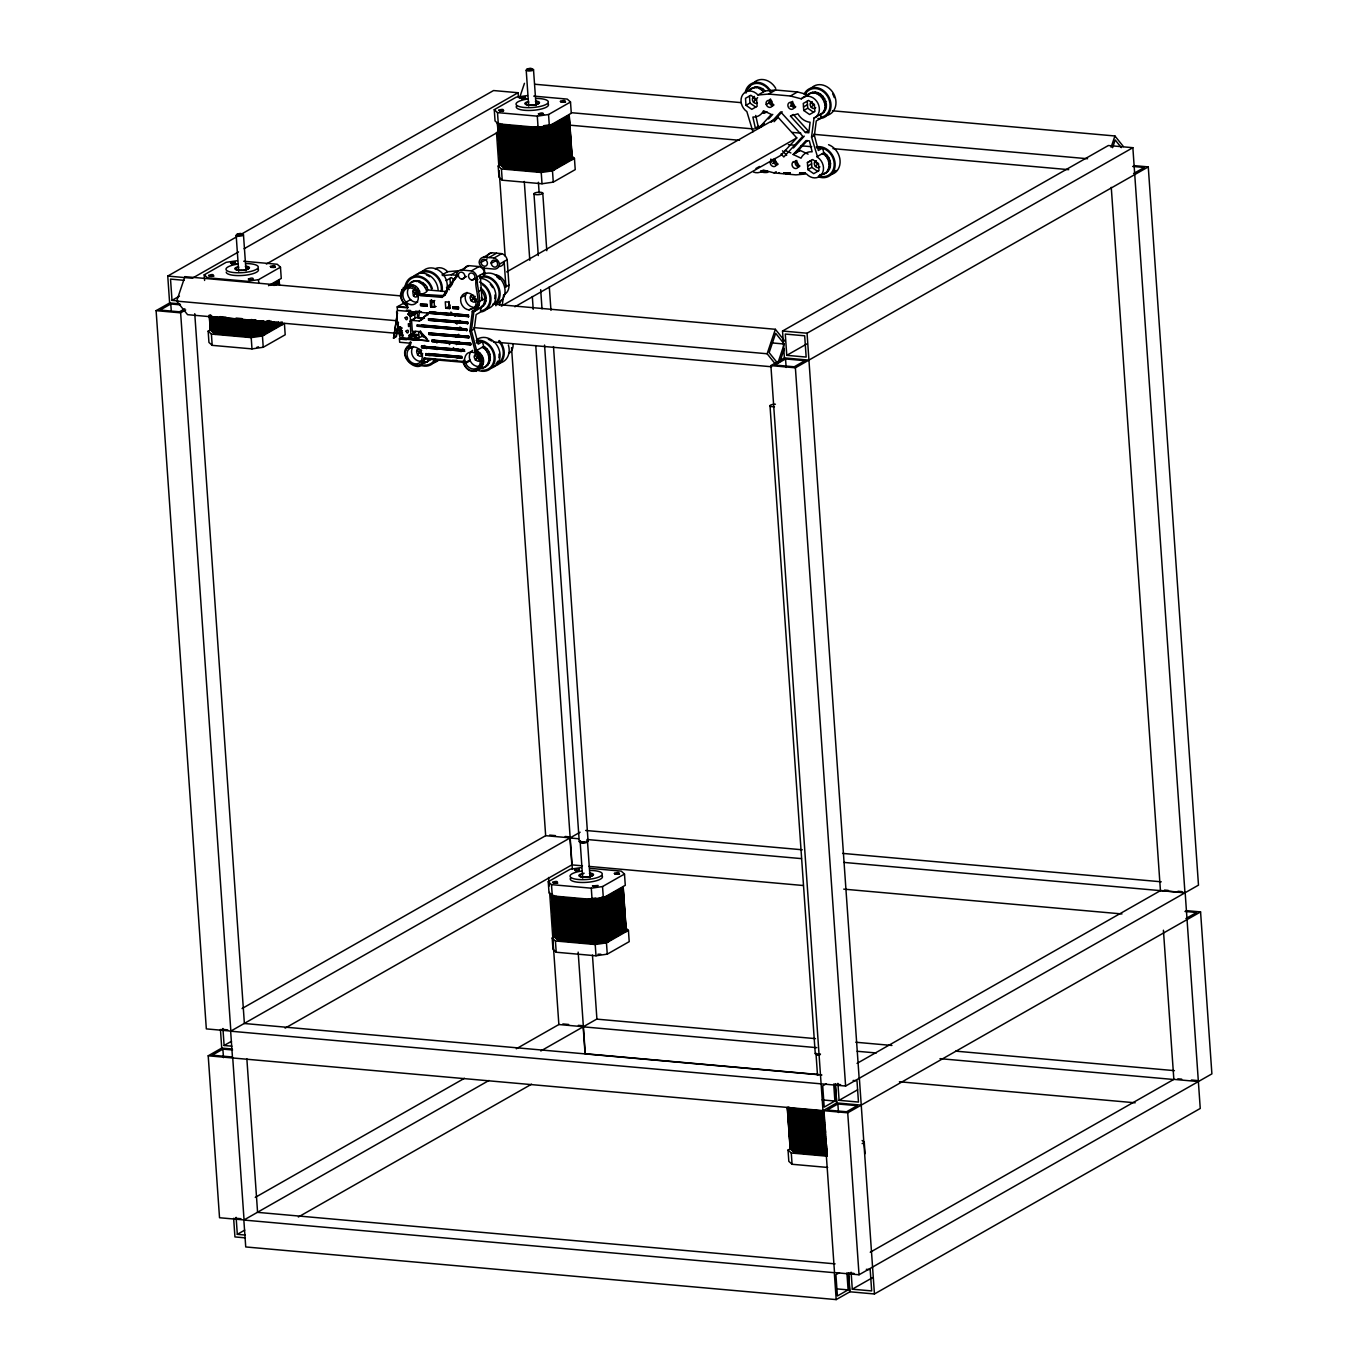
<?xml version="1.0" encoding="UTF-8"?>
<svg xmlns="http://www.w3.org/2000/svg" width="1368" height="1368" viewBox="0 0 1368 1368"><rect width="100%" height="100%" fill="white"/><g stroke="black" fill="none" stroke-linecap="round" stroke-linejoin="round"><path stroke-width="1.5" d="M409.596 324.062L408.348 323.908M408.895 313.46L408.587 314.862L408.604 313.7M409.203 335.741L410.314 335.109L409.186 335.109M408.844 314.281L407.818 313.99M418.403 334.715L415.94 336.408L412.23 335.399L414.453 334.134L418.403 334.715L415.12 336.494M436.084 312.263L429.535 311.955L429.637 313.375L468.848 316.589L397.438 310.416L397.199 306.894L407.544 307.817L407.647 305.731C387.127 293.162 417.035 271.787 420.421 295.454L443.523 295.454M407.065 306.056C391.573 295.437 411.785 273.737 419.531 295.385L442.189 297.403L457.032 274.848M456.536 276.302L456.467 275.173A6.618 5.506 60.3 0 1 461.204 269.992L471.344 270.898A6.618 5.506 60.3 0 1 476.868 276.986L476.047 279.876C474.132 289.093 483.537 305.269 472.405 311.066L469.84 330.953L475.243 351.525C492.873 361.631 470.883 382.099 463.359 362.281L423.858 358.844L424.781 358.04C422.336 379.586 392.377 354.226 410.349 344.565L409.613 346.189C395.113 355.492 420.592 376.508 423.909 357.971L463.598 361.511L464.915 357.732A8.824 7.336 60.3 0 1 475.842 353.594L477.535 355.082A8.824 7.336 60.3 0 1 477.671 367.701A8.824 7.336 60.3 0 1 466.129 364.213L464.812 359.887M422.729 353.662C419.275 362.298 412.024 346.343 420.951 349.781M476.406 298.976C474.952 308.228 464.744 294.479 473.79 295.351M472.302 311.87C486.478 307.475 475.192 286.339 477.432 276.678L476.474 279.004L477.637 279.636L476.047 279.876M479.569 308.416L483.896 304.312L484.87 298.788A11.748 9.781 60.3 0 0 481.314 290.563M480.424 308.091L485.315 303.491L486.29 297.985A11.748 9.781 60.3 0 0 480.476 287.776M462.709 361.426C470.045 383.946 495.797 362.725 476.611 350.464L475.021 350.704M476.286 343.043L479.125 341.436L482.459 341.726L483.691 346.446C492.617 350.755 492.805 366.043 482.169 368.146C491.967 365.649 490.308 351.012 482.288 347.25M770.509 161.048A3.676 3.061 60.3 0 0 770.252 161.869L770.201 162.775A3.676 3.061 60.3 0 0 771.313 165.34L772.031 165.956A3.676 3.061 60.3 0 0 775.229 166.246L775.861 165.75A3.676 3.061 60.3 0 0 776.066 161.544L775.502 160.774A3.676 3.061 60.3 0 0 770.971 160.364M773.621 159.269A3.676 3.061 60.3 0 0 773.365 160.09L773.33 160.996A3.676 3.061 60.3 0 0 774.442 163.561L775.143 164.177A3.676 3.061 60.3 0 0 777.605 164.758M819.688 114.758C833.232 108.329 818.098 85.021 806.915 95.606M820.561 114.45C834.258 108.414 821.091 85.312 808.915 94.016M819.654 174.642C831.47 175.309 831.693 157.577 822.407 153.592M824.682 173.582C833.454 169.854 831.539 156.585 823.827 152.788L822.596 148.086L819.261 147.778M401.098 329.209L399.798 329.688L401.252 329.585M400.841 330.988C397.729 330.988 403.851 335.724 400.773 331.022M495.866 305.765L496.191 302.225M418.728 318.111L419.463 310.485M481.844 307.287L473.892 311.647L471.43 330.714L476.611 350.464L475.243 351.525L475.842 353.594M482.459 341.726L478.219 344.155L474.251 329.107L476.149 314.572L480.39 312.161L480.989 307.612M499.696 304.961L500.226 300.789L503.065 299.182M502.261 305.44L503.646 294.701M753.546 172.094A11.748 9.781 60.3 0 0 763.259 170.06L774.1 172.915L795.919 174.865L806.504 173.924A11.748 9.781 60.3 0 0 821.826 174.181A11.748 9.781 60.3 0 0 817.654 157.303L811.549 137.056L814.028 117.99L821.963 113.63M822.596 148.086L818.338 150.497L814.387 135.449L816.269 120.931L820.526 118.503L821.108 113.954M398.413 322.181L396.429 336.511L393.659 338.084L397.404 312.81M393.659 338.084L397.438 313.221M393.283 337.964L396.053 336.391L397.199 328.2M407.527 286.271L407.767 284.835M410.417 335.707L409.391 335.912M407.801 314.315L408.758 314.007M399.815 329.517L400.294 328.97M401.371 329.756C397.814 328.85 405.424 331.672 399.849 330.594L399.866 329.654M400.226 331.706L401.576 332.356M418.591 294.719C412.691 303.559 409.784 283.911 418.078 292.017M442.189 297.403L457.305 274.694M399.969 333.621L187.57 314.674L176.677 301.114L184.902 276.644L401.559 295.967M409.904 286.134L410.383 284.681M519.378 98.376L524.457 83.311M775.605 364.315L767.14 353.765L775.365 329.295L492.89 304.106M778.409 361.426L784.257 344.018L775.656 333.279L769.141 352.619L777.759 363.358M779.931 361.699L784.36 348.515M1111.107 147.265L1114.92 135.979L832.428 110.774M1112.594 147.693L1115.194 139.963L1121.35 147.624M253.439 279.739L249.113 279.876L252.447 280.166M271.069 267.376L275.19 267.393M557.682 883.061L553.339 883.215L557.46 883.232M575.295 870.715L579.416 870.732M408.827 314.435L408.382 314.657M799.921 173.001L805.256 172.984M442.958 295.779L444.549 295.556L450.123 285.228L457.955 275.498M412.315 286.699L413.068 285.313M411.255 338.956L428.988 341.008M407.732 338.17L416.197 338.922L415.53 340.034L399.422 338.734L399.661 342.257L410.007 343.18L409.613 346.189L409.494 344.89M412.024 339.264L416.248 339.64L416.898 338.529L410.554 337.964M444.549 295.556L446.789 292.205M450.14 287.194L452.363 283.86M408.981 285.502C414.384 271.702 440.65 291.812 419.36 294.445L442.668 295.933M477.911 354.5C468.215 354.107 480.51 367.616 480.407 357.407M754.486 96.41C750.04 97.692 753.409 105.131 757.376 103.079M812.25 101.557C807.325 102.993 812.011 111.235 815.755 107.73M795.902 160.535L795.458 161.219A3.676 3.061 60.3 0 0 796.261 165.511L796.963 166.126A3.676 3.061 60.3 0 0 799.425 166.691M816.388 160.706C811.463 162.142 816.149 170.384 819.894 166.879M414.624 287.913L415.633 286.647M476.509 352.209L477.535 350.96M408.673 324.609L409.648 324.301L408.314 324.233M413.324 295.813L417.531 291.247M417.462 354.962L421.652 350.396M471.088 300.977L475.277 296.394M449.268 344.633L451.97 341.675M456.04 337.246L458.742 334.288M475.226 360.126L479.416 355.543L478.714 354.928M753.46 102.172L757.65 97.59M758.624 128.318L771.364 114.416L763.498 110.74A15.424 12.842 60.3 0 1 755.803 116.896L752.879 117.067L755.341 128.028L758.624 128.318L764.284 123.616M768.542 118.982L772.783 114.348M771.193 122.265L780.683 111.919L802.794 136.287L783.83 156.978L781.077 153.934M774.031 120.658L782.154 111.783M774.117 121.718L778.118 117.34L796.774 137.912L780.769 155.388L514.847 306.791M811.224 107.32L813.327 105.028L810.882 102.344M793.44 147.983L804.281 136.15M815.362 166.468L817.448 164.177L815.02 161.492M397.763 310.433L396.6 311.699L397.37 322.66L399.986 337.93L411.152 338.802L410.058 321.189L414.983 318.128L414.709 314.093L410.263 316.606L410.554 320.659M450.893 350.533L453.646 347.558M456.399 344.582L459.135 341.607M793.166 154.498L805.991 140.596L809.377 140.887L812.164 151.814A15.424 12.842 60.3 0 0 801.015 158.175L793.166 154.498L800.246 150.463L808.095 154.139M796.005 152.891L807.394 140.528M419.531 295.385L420.899 293.983M427.568 339.435L420.438 331.586L412.315 331.244L411.563 320.334L419.326 321.018L428.56 312.827L427.226 313.067M416.642 289.691L417.89 288.631M478.544 353.987L479.775 352.927M412.452 281.705L409.032 284.117L410.434 283.313M810.335 93.212L808.334 94.802L797.493 91.964L775.673 90.014L765.088 90.955C761.087 86.099 753.443 85.757 749.151 90.459L750.57 89.655M426.799 362.092L430.219 359.681L424.405 362.999L428.218 361.289M770.372 99.112L769.945 99.436A3.676 3.061 60.3 0 0 769.192 101.848L769.363 102.771A3.676 3.061 60.3 0 0 773.467 105.61M409.066 324.849L408.724 324.814M400.362 331.449L401.303 332.339M400.807 327.824L399.73 328.85L402.192 328.115L399.576 326.678L401.081 327.67M185.689 309.955L180.627 312.844L230.85 1031.079L206.329 1028.89L156.106 310.656L169.632 302.961L167.751 276.062L493.557 90.544L518.079 92.733L518.369 96.871M238.545 251.9L192.272 278.251L167.751 276.062M244.102 248.737L518.079 92.733M204.602 280.457L204.208 274.831L226.165 262.314L237.416 260.689M533.742 96.119L567.258 99.094L570.507 102.019L571.294 113.287L549.337 125.788L538.086 127.429L498.294 123.872L495.045 120.948L494.258 109.679L516.215 97.179L527.467 95.555M184.082 280.32L170.521 279.106L172.009 300.361L179.413 296.155M180.473 304.859L170.778 303.987L160.09 310.074L179.465 311.801L184.817 308.758M266.35 264.041L497.747 132.286M204.208 274.831L207.457 277.755L247.249 281.295L258.518 279.671L280.474 267.17L277.208 264.246L243.709 261.254M494.258 109.679L497.507 112.603L537.299 116.16L548.551 114.519L570.507 102.019M268.504 285.69L281.261 278.439L280.474 267.17M270.334 285.382L279.175 280.337M569.225 115.203L551.509 125.292L534.289 127.788L502.193 124.915M272.147 285.074L279.226 281.056M569.259 115.904L551.561 125.993L534.324 128.489L502.244 125.634L499.748 123.394M273.959 284.783L279.277 281.757M569.31 116.605L551.612 126.694L534.375 129.19L502.295 126.335L499.799 124.095M274.01 285.484L279.328 282.458M569.362 117.323L551.663 127.395L534.426 129.892L502.347 127.036L497.354 122.556L500.312 164.81L505.288 169.29L502.141 124.214M275.84 285.177L279.38 283.159M569.413 118.024L551.714 128.096L534.478 130.593L502.381 127.737L497.405 123.257M569.464 118.725L551.749 128.814L534.529 131.311L502.432 128.438L497.456 123.958M569.515 119.426L551.8 129.515L534.58 132.012L502.484 129.139L497.507 124.676M569.567 120.127L551.851 130.216L534.631 132.713L502.535 129.857L497.559 125.377M569.618 120.846L551.903 130.918L534.683 133.414L502.586 130.558L497.61 126.078M569.669 121.547L551.954 131.619L534.717 134.115L502.637 131.26L497.661 126.779M569.704 122.248L552.005 132.32L534.768 134.833L502.689 131.961L497.713 127.48M569.755 122.949L552.056 133.038L534.82 135.535L502.74 132.662L497.764 128.182M569.806 123.65L552.108 133.739L534.871 136.236L502.774 133.38L497.798 128.9M569.857 124.351L552.159 134.44L534.922 136.937L502.826 134.081L497.849 129.601M208.158 331.159L211.407 334.083L251.199 337.622L262.451 335.998L284.407 323.498L285.194 334.767L263.237 347.267L251.986 348.891L212.194 345.352L208.945 342.428L208.158 331.159L210.279 329.944L209.236 315.153L214.212 319.633L246.308 322.506L257.8 320.83M571.191 155.439L574.44 158.363L575.227 169.615L553.27 182.132L542.019 183.757L502.227 180.2L498.978 177.276L498.191 166.007L500.312 164.81M569.909 125.069L552.193 135.141L534.974 137.638L502.877 134.782L497.901 130.302M569.96 125.77L552.245 135.842L535.025 138.339L502.928 135.483L497.952 131.003M570.011 126.472L552.296 136.561L535.076 139.057L502.979 136.184L498.003 131.704M570.063 127.173L552.347 137.262L535.11 139.758L503.031 136.885L498.055 132.422M570.097 127.874L552.398 137.963L535.162 140.459L503.082 137.604L498.106 133.123M570.148 128.575L552.45 138.664L535.213 141.16L503.133 138.305L498.157 133.825M570.199 129.293L552.501 139.365L535.264 141.862L503.167 139.006L498.191 134.526M570.251 129.994L552.552 140.066L535.316 142.58L503.219 139.707L498.243 135.227M570.302 130.695L552.587 140.784L535.367 143.281L503.27 140.408L498.294 135.928M570.353 131.396L552.638 141.485L535.418 143.982L503.321 141.126L498.345 136.646M570.405 132.097L552.689 142.186L535.469 144.683L503.373 141.827L498.397 137.347M570.456 132.816L552.74 142.888L535.504 145.384L503.424 142.528L498.448 138.048M570.49 133.517L552.792 143.589L535.555 146.085L503.475 143.23L498.499 138.749M570.541 134.218L552.843 144.307L535.606 146.803L503.527 143.931L498.55 139.451M570.593 134.919L552.894 145.008L535.658 147.505L503.561 144.632L498.585 140.169M570.644 135.62L552.946 145.709L535.709 148.206L503.612 145.35L498.636 140.87M570.695 136.321L552.98 146.41L535.76 148.907L503.663 146.051L498.687 141.571M570.747 137.039L553.031 147.111L535.811 149.608L503.715 146.752L498.739 142.272M570.798 137.74L553.082 147.812L535.863 150.309L503.766 147.453L498.79 142.973M570.849 138.442L553.134 148.531L535.914 151.027L503.817 148.154L498.841 143.674M570.884 139.143L553.185 149.232L535.948 151.728L503.869 148.855L498.892 144.392M570.935 139.844L553.236 149.933L536 152.429L503.92 149.574L498.944 145.093M570.986 140.562L553.288 150.634L536.051 153.13L503.971 150.275L498.978 145.795M571.037 141.263L553.339 151.335L536.102 153.832L504.005 150.976L499.029 146.496M571.089 141.964L553.39 152.036L536.153 154.55L504.057 151.677L499.081 147.197M571.14 142.665L553.424 152.754L536.205 155.251L504.108 152.378L499.132 147.898M571.191 143.366L553.476 153.455L536.256 155.952L504.159 153.096L499.183 148.616M571.243 144.067L553.527 154.156L536.307 156.653L504.211 153.797L499.234 149.317M571.294 144.786L553.578 154.858L536.341 157.354L504.262 154.498L499.286 150.018M571.328 145.487L553.63 155.559L536.393 158.055L504.313 155.2L499.337 150.719M571.379 146.188L553.681 156.277L536.444 158.773L504.364 155.901L499.388 151.421M571.431 146.889L553.732 156.978L536.495 159.475L504.399 156.602L499.423 152.139M267.273 320.796L263.733 322.814L246.514 325.31L214.417 322.455L209.441 317.974M571.482 147.59L553.784 157.679L536.547 160.176L504.45 157.32L499.474 152.84M269.103 320.505L263.785 323.515L246.565 326.012L214.468 323.156L209.492 318.676M571.533 148.291L553.818 158.38L536.598 160.877L504.501 158.021L499.525 153.541M269.154 321.206L263.836 324.233L246.599 326.73L214.519 323.857L209.543 319.377M571.585 149.009L553.869 159.081L536.649 161.578L504.553 158.722L499.576 154.242M270.967 320.899L263.887 324.934L246.65 327.431L214.571 324.558L209.595 320.095M571.636 149.71L553.92 159.782L536.701 162.296L504.604 159.423L499.628 154.943M271.018 321.6L263.938 325.635L246.702 328.132L214.622 325.276L209.629 320.796M571.687 150.412L553.972 160.501L536.735 162.997L504.655 160.124L499.679 155.644M271.069 322.301L263.99 326.336L246.753 328.833L214.656 325.977L209.68 321.497M571.721 151.113L554.023 161.202L536.786 163.698L504.706 160.843L499.73 156.362M272.882 321.993L264.041 327.037L246.804 329.534L214.708 326.678L209.732 322.198M571.773 151.814L554.074 161.903L536.837 164.399L504.758 161.544L499.782 157.063M274.712 321.702L264.075 327.739L246.856 330.252L214.759 327.379L209.783 322.899M571.824 152.532L554.125 162.604L536.889 165.1L504.792 162.245L499.816 157.765M274.763 322.403L264.127 328.457L246.907 330.953L214.81 328.081L209.834 323.6M571.875 153.233L554.177 163.305L536.94 165.802L504.843 162.946L499.867 158.466M276.575 322.096L264.178 329.158L246.958 331.654L214.862 328.799L209.885 324.319M571.927 153.934L554.211 164.006L536.991 166.52L504.895 163.647L499.919 159.167M278.388 321.788L264.229 329.859L246.992 332.356L214.913 329.5L209.937 325.02M571.978 154.635L554.262 164.724L537.043 167.221L504.946 164.348L499.97 159.868M278.439 322.506L264.281 330.56L247.044 333.057L214.964 330.201L209.988 325.721M572.029 155.336L554.314 165.425L537.094 167.922L504.997 165.066L500.021 160.586M280.269 322.198L264.332 331.261L247.095 333.758L215.015 330.902L210.039 326.422M572.081 156.037L554.365 166.126L537.145 168.623L505.049 165.767L500.072 161.287M572.115 156.756L554.416 166.828L537.179 169.324L505.1 166.468L500.124 161.988M282.133 322.591L264.434 332.68L247.198 335.177L215.101 332.304L210.125 327.841M572.166 157.457L554.467 167.529L537.231 170.025L505.151 167.17L500.175 162.689M282.184 323.293L264.469 333.382L247.249 335.878L215.152 333.022L210.176 328.542M572.217 158.158L554.519 168.247L537.282 170.743L505.202 167.871L500.209 163.391M282.236 323.994L264.52 334.083L247.3 336.579L215.203 333.724L210.227 329.243M572.269 158.859L554.57 168.948L537.333 171.445L505.237 168.572L500.261 164.109M498.191 166.007L501.44 168.948L541.232 172.488L552.484 170.863L574.44 158.363M752.571 88.048L751.152 88.869L754.965 87.142M411.033 282.509L414.846 280.799M413.427 281.603L417.479 280.645M753.563 87.962L757.598 87.005M416.06 281.466L420.164 281.278M756.179 87.808L760.283 87.62M418.745 282.082L421.293 283.433L422.712 282.629M758.864 88.424L761.429 89.775L762.848 88.971M421.293 283.433L423.55 285.399L424.969 284.595M441.967 274.917L447.627 271.702L458.212 270.761L451.115 274.797L442.668 275.549M752.964 131.841L746.86 111.595A11.748 9.781 60.3 0 1 742.687 94.717A11.748 9.781 60.3 0 1 758.009 94.99L765.088 90.955M418.266 291.914L419.668 291.11M423.55 285.399L425.345 287.878L426.765 287.075M745.987 105.319L751.801 109.337L757.12 106.311L756.624 99.283L750.81 95.264L745.509 98.291L745.987 105.319L749.955 103.062L755.769 107.08M758.009 94.99L768.594 94.05L775.673 90.014M461.204 269.992L468.848 265.649L478.988 266.555A6.618 5.506 60.3 0 1 484.511 272.642A6.618 5.506 60.3 0 1 479.775 277.807M507.186 259.732L499.542 264.092A6.806 5.66 60.3 0 1 494.053 269.068L484.614 268.231A5.848 4.856 60.3 0 1 479.125 262.263A7.285 6.053 60.3 0 1 483.827 257.099L491.488 252.738L501.68 253.644A7.285 6.053 60.3 0 1 507.186 259.732L508.964 285.074A11.748 9.781 60.3 0 1 504.501 294.377M397.199 306.894L402.722 303.747L406.86 304.123M406.057 302.174L410.588 299.592M446.002 280.628L451.32 277.601L454.227 279.619M456.467 275.173L457.87 274.369M488.94 257.543L496.584 253.183M481.023 262.417A3.676 3.061 60.3 0 1 485.64 259.834A3.676 3.061 60.3 0 1 486.033 265.922A3.676 3.061 60.3 0 1 481.023 262.417L487.145 258.928M471.344 270.898L478.988 266.555M483.827 257.099L494.036 258.005L501.68 253.644M452.74 282.988L448.772 285.245M766.251 104.532A3.676 3.061 60.3 0 0 771.723 106.601L772.185 105.917A3.676 3.061 60.3 0 0 771.381 101.625L770.663 100.993A3.676 3.061 60.3 0 0 767.465 100.719L766.832 101.215A3.676 3.061 60.3 0 0 766.063 103.626L766.251 104.532L771.997 101.215M461.837 279.157L466.437 276.541M491.232 263.34L495.814 260.741M420.472 304.158L427.243 304.483L426.919 306.124L420.574 305.56L420.472 304.158L427.243 304.483M420.574 305.56L427.346 305.885M768.594 94.05L790.413 95.999L797.493 91.964M416.881 313.118L416.556 312.178L415.359 313.99L410.725 313.802L412.879 311.853M410.725 313.802L412.931 312.537M471.977 280.064L475.038 278.32M476.868 276.986L484.511 272.642M410.263 316.606L416.847 312.434M430.646 306.894L435.776 306.517L430.646 306.894L430.202 300.464L434.049 300.806L434.494 307.236M410.058 321.189L416.368 317.581L424.507 318.077L417.65 317.701L417.257 312.058M790.413 95.999L801.255 98.838L808.334 94.802M811.327 93.109L812.729 92.306M790.225 106.345L792.876 104.84L795.766 106.858M813.943 92.956L815.362 92.152M399.849 330.594L402.363 330.765M408.433 325.755L409.733 325.858L408.502 325.55M755.341 128.028L758.163 126.42L761.463 126.711M423.533 317.188L428.218 314.537M816.628 93.588L818.047 92.767M409.408 325.841L408.656 326.388M420.728 319.753L424.063 317.838M419.326 321.018L422.78 319.052M461.119 297.506L465.65 294.924M400.003 332.612L402.483 332.441M506.656 271.907L778.118 117.34M819.193 94.922L820.612 94.118M400.106 334.1L402.346 333.912L402.448 335.981L400.431 334.083M400.397 333.741L402.346 333.912M402.226 333.245C402.962 340.016 403.543 331.877 400.345 333.04C400.106 337.845 399.712 333.518 402.756 336.391M445.729 308.245L449.576 308.587L449.131 302.157L445.284 301.815L445.729 308.245L449.131 306.295L448.789 301.473M417.308 324.866L417.394 326.268L417.308 324.866L466.95 329.004L467.052 330.423L417.394 326.268M428.492 318.864L467.873 322.096L467.976 323.498L428.594 320.266L428.492 318.864L465.821 321.907M478.475 291.469L481.297 289.862M428.594 320.266L467.976 323.498M449.576 308.587L450.072 304.961M803.512 106.96L807.479 104.703M452.757 307.031L458.554 307.27L458.229 308.911L452.859 308.433L452.757 307.031L458.554 307.27M821.433 96.906L822.852 96.102M399.422 338.734L406.33 338.99M790.482 116.109L793.32 114.502L808.249 130.883L805.427 132.491L790.482 116.109L797.92 113.8A15.424 12.842 60.3 0 0 810.095 122.248L808.813 132.799L805.427 132.491M452.859 308.433L458.656 308.672M411.477 333.895L415.906 331.381L410.981 334.425M803.751 110.483L809.565 114.502L814.883 111.475L814.387 104.43L808.573 100.411L803.273 103.438L803.751 110.483L807.719 108.226L813.533 112.244M823.228 99.385L824.648 98.581M409.391 335.605L410.332 334.425L409.186 335.468M410.571 337.759L409.288 336.853M412.281 336.083L414.453 334.134M824.459 102.19L825.862 101.386M486.29 297.985L477.62 302.243M494.857 274.626A11.748 9.781 60.3 0 1 505.904 286.818L508.964 285.074M825.007 105.148L826.426 104.344M424.884 337.092L421.908 336.408L415.479 339.332M468.967 309.869L474.234 307.886A8.824 7.336 60.3 0 0 472.593 295.146A8.824 7.336 60.3 0 0 461.409 296.599L460.777 298.583A8.824 7.336 60.3 0 0 468.967 309.869L477.261 306.5M428.714 333.022L468.865 336.323L428.714 333.022L428.817 334.425L468.967 337.725L428.817 334.425M484.734 301.678L486.153 300.874M824.853 108.021L826.272 107.217M473.824 308.228L476.834 306.5M483.896 304.312L485.315 303.491M824.032 110.654L825.434 109.85M482.425 306.483L483.844 305.68M822.561 112.843L823.964 112.039M409.306 348.635L412.332 346.908M429.535 311.955L468.745 315.17L440.171 312.622M421.601 347.643L464.641 351.2L421.601 347.643L421.498 346.224L458.451 349.25M464.333 342.769L470.712 343.334L470.814 344.753L432.117 341.572L432.014 340.17L460.076 342.393M432.117 341.572L470.814 344.753M501.321 306.141L796.774 137.912M425.807 353.611L425.91 355.013L425.807 353.611L461.991 356.552L428.338 353.56M755.94 168.486L759.479 166.468M474.251 329.107L469.84 330.953M811.549 137.056L814.387 135.449M770.252 161.903L773.365 160.09M772.544 163.544L775.177 162.04L778.084 164.057M432.014 340.17L470.712 343.334M774.1 172.915L776.203 171.718M421.498 346.224L464.539 349.781M452.449 360.468L456.878 360.348M783.693 172.778L784.856 172.847M785.471 172.932L789.336 173.223L787.01 173.018M425.91 355.013L462.093 357.971L426.32 354.774M476.611 350.464L483.691 346.446M816.747 156.824L823.827 152.788M807.411 162.587L812.712 159.56L818.526 163.579L819.005 170.624L813.704 173.65L807.889 169.632L807.411 162.587L811.361 160.33L811.857 167.375L817.671 171.376M483.195 347.728L484.614 346.925M823.331 154.071L824.75 153.267M485.452 349.712L486.871 348.908M807.65 166.109L811.617 163.852M825.571 156.055L826.99 155.251M465.411 362.554L469.942 359.972M465.719 363.255L470.25 360.673M480.151 356.227L481.57 355.406M487.247 352.192L488.667 351.388M807.889 169.632L811.857 167.375M827.366 158.534L828.786 157.73M801.836 173.599L802.896 172.984M488.461 354.996L489.881 354.192M828.581 161.338L830 160.535M489.009 357.937L490.428 357.133M829.145 164.297L830.564 163.493M488.872 360.827L490.274 360.023M828.991 167.17L830.41 166.366M488.034 363.461L489.453 362.64M828.153 169.803L829.572 168.999M486.563 365.632L487.983 364.828M822.288 174.488L826.101 172.778M826.699 171.992L828.102 171.188M484.563 367.24L485.982 366.436M861.241 1105.122L836.72 1102.933L822.989 1110.748L770.885 365.615L784.411 357.92L782.53 331.022L1108.336 145.521L1132.858 147.693L1184.962 892.825L843.971 862.421M782.53 331.022L807.052 333.211L1132.858 147.693M786.771 355.338L806.162 357.065L804.675 335.793L785.283 334.066L786.771 355.338L807.137 343.744M785.557 358.946L774.869 365.051L794.244 366.778L804.948 360.69L785.557 358.946L786.155 367.479M1133.576 173.565L1144.281 167.477L1132.653 166.434M770.885 365.615L795.389 367.804L1148.265 166.896L1198.488 885.13L845.612 1086.038L230.645 1031.198L232.526 1058.097M242.068 1008.541L545.661 835.677L570.182 837.866M230.645 1031.198L580.117 832.206M222.916 1028.48L224.113 1045.494L231.517 1041.27M232.731 1057.977L244.051 1219.931L219.53 1217.742L208.21 1055.788L221.736 1048.076L231.962 1049M232.577 1049.974L222.881 1049.119L212.194 1055.207L231.568 1056.934M285.125 1028.138L572.063 864.764M623.398 890.055L605.699 900.127L588.462 902.624L556.366 899.768L549.03 892.979L548.243 881.71L570.199 869.21L581.451 867.568M548.243 881.71L551.492 884.634L591.284 888.191L602.536 886.55L624.492 874.049L621.243 871.125L589.83 868.321M551.492 884.634L552.279 895.903L592.07 899.443L603.322 897.818L625.279 885.318L624.492 874.049M623.209 887.234L605.494 897.305L588.274 899.802L556.178 896.946M623.261 887.935L605.545 898.024L588.308 900.52L556.229 897.647L553.732 895.407M623.295 888.636L605.596 898.725L588.36 901.221L556.28 898.349L551.304 893.885L554.296 936.823L559.273 941.304L556.126 896.245M623.346 889.337L605.648 899.426L588.411 901.922L556.331 899.067L551.355 894.586M623.449 890.756L605.75 900.828L588.514 903.325L556.417 900.469L551.441 895.989M623.5 891.457L605.785 901.529L588.565 904.043L556.468 901.17L551.492 896.69M623.551 892.158L605.836 902.247L588.616 904.744L556.519 901.871L551.543 897.391M623.603 892.859L605.887 902.948L588.668 905.445L556.571 902.589L551.595 898.109M623.654 893.56L605.938 903.65L588.702 906.146L556.622 903.29L551.646 898.81M623.688 894.279L605.99 904.351L588.753 906.847L556.673 903.991L551.697 899.511M623.74 894.98L606.041 905.052L588.804 907.548L556.725 904.693L551.749 900.212M623.791 895.681L606.092 905.77L588.856 908.266L556.759 905.394L551.783 900.913M623.842 896.382L606.144 906.471L588.907 908.968L556.81 906.095L551.834 901.632M626.27 928.427L628.425 930.377L629.212 941.646L607.255 954.146L596.003 955.787L556.212 952.231L552.963 949.306L552.176 938.038L554.296 936.823M623.894 897.083L606.178 907.172L588.958 909.669L556.861 906.813L551.885 902.333M623.945 897.801L606.229 907.873L589.01 910.37L556.913 907.514L551.937 903.034M623.996 898.502L606.28 908.574L589.061 911.071L556.964 908.215L551.988 903.735M624.047 899.204L606.332 909.275L589.095 911.789L557.015 908.916L552.039 904.436M624.082 899.905L606.383 909.994L589.146 912.49L557.067 909.617L552.091 905.137M624.133 900.606L606.434 910.695L589.198 913.191L557.118 910.336L552.142 905.855M624.184 901.307L606.486 911.396L589.249 913.892L557.152 911.037L552.176 906.556M624.236 902.025L606.537 912.097L589.3 914.594L557.204 911.738L552.227 907.258M624.287 902.726L606.571 912.798L589.351 915.295L557.255 912.439L552.279 907.959M624.338 903.427L606.622 913.516L589.403 916.013L557.306 913.14L552.33 908.66M624.389 904.128L606.674 914.217L589.454 916.714L557.357 913.841L552.381 909.378M624.441 904.829L606.725 914.918L589.505 917.415L557.409 914.559L552.433 910.079M624.475 905.53L606.776 915.62L589.54 918.116L557.46 915.26L552.484 910.78M624.526 906.249L606.828 916.321L589.591 918.817L557.511 915.961L552.535 911.481M624.577 906.95L606.879 917.022L589.642 919.518L557.563 916.663L552.569 912.182M624.629 907.651L606.93 917.74L589.693 920.236L557.597 917.364L552.621 912.884M624.68 908.352L606.982 918.441L589.745 920.938L557.648 918.065L552.672 913.602M624.731 909.053L607.016 919.142L589.796 921.639L557.699 918.783L552.723 914.303M624.783 909.771L607.067 919.843L589.847 922.34L557.751 919.484L552.775 915.004M624.834 910.472L607.118 920.544L589.899 923.041L557.802 920.185L552.826 915.705M624.885 911.173L607.17 921.245L589.933 923.759L557.853 920.886L552.877 916.406M624.919 911.875L607.221 921.964L589.984 924.46L557.905 921.587L552.928 917.107M624.971 912.576L607.272 922.665L590.035 925.161L557.956 922.306L552.98 917.825M625.022 913.277L607.324 923.366L590.087 925.862L557.99 923.007L553.014 918.526M625.073 913.995L607.375 924.067L590.138 926.563L558.041 923.708L553.065 919.228M625.125 914.696L607.409 924.768L590.189 927.265L558.093 924.409L553.117 919.929M625.176 915.397L607.46 925.486L590.241 927.983L558.144 925.11L553.168 920.63M625.227 916.098L607.512 926.187L590.292 928.684L558.195 925.811L553.219 921.348M625.279 916.799L607.563 926.888L590.326 929.385L558.247 926.529L553.27 922.049M625.313 917.5L607.614 927.59L590.377 930.086L558.298 927.23L553.322 922.75M625.364 918.219L607.666 928.291L590.429 930.787L558.349 927.931L553.373 923.451M625.415 918.92L607.717 928.992L590.48 931.505L558.383 928.633L553.407 924.152M625.467 919.621L607.768 929.71L590.531 932.206L558.435 929.334L553.459 924.854M625.518 920.322L607.802 930.411L590.583 932.908L558.486 930.052L553.51 925.572M625.569 921.023L607.854 931.112L590.634 933.609L558.537 930.753L553.561 926.273M625.621 921.741L607.905 931.813L590.685 934.31L558.589 931.454L553.612 926.974M625.672 922.442L607.956 932.514L590.737 935.011L558.64 932.155L553.664 927.675M625.706 923.144L608.008 933.215L590.771 935.729L558.691 932.856L553.715 928.376M625.757 923.845L608.059 933.934L590.822 936.43L558.742 933.557L553.766 929.077M625.809 924.546L608.11 934.635L590.873 937.131L558.794 934.276L553.801 929.795M625.86 925.247L608.161 935.336L590.925 937.832L558.828 934.977L553.852 930.496M625.911 925.965L608.213 936.037L590.976 938.534L558.879 935.678L553.903 931.198M625.963 926.666L608.247 936.738L591.027 939.235L558.931 936.379L553.954 931.899M626.014 927.367L608.298 937.456L591.079 939.953L558.982 937.08L554.006 932.6M626.065 928.068L608.35 938.157L591.13 940.654L559.033 937.781L554.057 933.318M626.116 928.769L608.401 938.858L591.164 941.355L559.084 938.499L554.108 934.019M626.151 929.488L608.452 939.56L591.215 942.056L559.136 939.2L554.16 934.72M626.202 930.189L608.504 940.261L591.267 942.757L559.187 939.901L554.211 935.421M626.253 930.89L608.555 940.962L591.318 943.475L559.221 940.603L554.245 936.122M552.176 938.038L555.425 940.962L595.217 944.519L606.469 942.877L628.425 930.377M255.269 1197.393L464.453 1078.292M516.3 1048.777L558.862 1024.529L583.384 1026.718M848.416 1273.283L849.716 1291.905L836.19 1299.6L245.727 1246.949L243.846 1220.051L488.974 1080.464M540.805 1050.966L596.91 1019.006L592.447 955.086M236.117 1217.332L237.314 1234.346L244.718 1230.123M298.344 1216.99L531.588 1084.174M857.052 1063.381L1160.645 890.517L1185.167 892.705L1200.249 1108.456L874.443 1293.974L849.921 1291.785L848.622 1273.163M826.289 1083.832L822.715 1085.867L824.203 1107.122L834.89 1101.035L833.711 1084.02M837.9 1083.336L839.097 1100.334L857.599 1089.8M837.866 1103.959L827.178 1110.046L846.553 1111.774L857.257 1105.686L837.866 1103.959L838.464 1112.492M1185.885 918.578L1196.59 912.49L1184.962 911.447M208.21 1055.788L847.715 1112.817L1200.574 911.909L1211.894 1073.863L859.036 1274.771L834.514 1272.582L823.194 1110.628M827.674 1167.451L792.072 1164.271L788.823 1161.346L788.036 1150.078L790.157 1148.881L787.25 1107.328L792.226 1111.808L824.323 1114.664M862.165 1143.631L864.285 1142.417L862.114 1140.467M870.253 1252.233L1173.847 1079.369L1198.368 1081.558M839.49 1272.685L835.916 1274.72L837.404 1295.975L848.109 1289.887L846.912 1272.873M851.101 1272.172L852.298 1289.186L872.664 1277.592M409.477 325.789L408.502 326.542M409.254 337.434L410.263 336.938L409.22 336.904M258.552 346.839L256.791 347.352M814.028 117.99L814.883 117.665A11.748 9.781 60.3 0 0 816.73 101.317A11.748 9.781 60.3 0 0 801.255 98.838M481.245 358.741L482.784 358.228M502.689 111.492L503.663 110.722L499.679 111.475M796.518 151.455L800.246 150.463M476.68 278.371L477.535 278.149M799.63 173.822L805.478 173.12M414.521 313.58L413.957 313.631M595.935 887.165L598.107 885.489L592.429 885.9L597.44 886.31L594.191 886.156L593.815 887.148M538.069 126.523L534.238 127.087L537.385 172.146L554.621 169.649L551.458 124.591L543.797 125.685M251.9 319.548L246.154 320.386L214.075 317.53M255.782 319.702L246.206 321.087L214.126 318.231L210.381 314.862M255.833 320.403L246.257 321.788L214.178 318.932L210.433 315.581M263.631 321.412L246.411 323.908L214.314 321.053L209.338 316.572M263.682 322.113L246.462 324.609L214.366 321.754L209.389 317.273M481.758 361.391L483.349 361.169M595.867 897.989L588.223 899.101L591.369 944.176L608.606 941.68L605.443 896.604L601.612 897.169M584.615 842.004L581.776 841.987M600.826 954.231L597.97 954.231M820.475 1054.044L817.636 1054.027M428.817 355.629L438.547 354.637M423.823 362.298L425.807 362.195M480.955 367.479L483.571 367.342M397.336 317.906L396.737 319.496M423.858 358.844L425.431 358.844M476.218 279.602L477.637 279.636M477.483 304.842L479.056 304.91M481.621 363.991L483.195 364.059M799.476 173.12L801.545 173.822M435.178 341.949L441.625 342.428M535.076 84.269L741.097 102.634M571.431 112.706L754.093 129.002M792.329 132.405L800.827 133.158M813.567 134.303L1087.56 158.739M1133.952 165.613L1148.265 166.896M569.584 125.138L739.507 140.305M788.361 144.649L794.722 145.23M801.101 145.795L811.72 146.735M832.958 148.633L1068.716 169.666M778.614 173.018L779.623 173.12M783.744 173.48L784.685 172.864M785.523 173.633L789.114 173.257M451.115 274.797L457.083 275.327M427.979 289.948L445.797 291.555M446.43 307.834L450.294 308.176M397.763 306.569L408.109 307.492M406.416 310.143L410.639 310.519M415.479 311.186L421.395 311.716M771.518 342.872L784.257 344.018M410.674 313.118L414.384 314.127M172.009 300.361L177.823 300.892M176.677 301.114L395.438 320.625M474.029 327.619L767.14 353.765M421.823 324.986L464.898 328.833M169.632 302.961L179.841 303.867M784.411 357.92L808.933 360.109M417.821 326.029L467.052 330.423M156.106 310.656L180.627 312.844M219.992 316.658L226.011 317.188M236.031 318.077L242.051 318.624M493.421 341.966L771.655 366.778M412.23 335.399L415.94 336.408M414.846 337.639L419.07 338.016L418.676 332.373M400.687 338.016L407.031 338.58M410.554 339.367L427.09 340.735M402.141 339.315L406.382 339.692M585.624 830.461L802.264 849.784M842.62 853.393L1161.227 881.796M549.645 835.096L555.459 835.626M565.155 836.481L569.037 836.823M1164.425 890.072L1168.289 890.414M1177.985 891.269L1181.866 891.611M578.476 838.738L569.977 837.986L571.858 864.884L582.477 865.824M586.957 839.49L801.494 858.625M1186.261 910.626L1200.574 911.909M588.839 866.389L803.375 885.524M843.731 889.132L1121.965 913.944M596.704 1019.126L815.482 1038.637M855.838 1042.245L891.936 1045.46M955.651 1051.137L1174.428 1070.648M562.846 1023.948L568.66 1024.478M578.356 1025.333L582.238 1025.675M1177.831 1078.805L1181.713 1079.147M1191.408 1080.002L1197.222 1080.532M816.816 1047.666L583.178 1026.838L585.059 1053.736L818.697 1074.564M857.172 1051.274L876.29 1052.967M940.004 1058.661L1173.641 1079.489M899.409 1081.763L1135.166 1102.796M244.171 1023.486L821.894 1075.009M853.102 1080.464L856.984 1080.805L858.471 1102.061L839.097 1100.334M221.941 1029.352L227.755 1029.865M834.771 1084.14L840.585 1084.653M224.113 1045.494L231.859 1046.178M822.151 1099.906L834.89 1101.035M788.139 1107.943L824.083 1111.141L824.22 1113.261L792.14 1110.406L788.395 1107.037M792.038 1108.986L824.117 1111.859M824.169 1112.56L792.089 1109.687L789.592 1107.447M824.271 1113.962L792.175 1111.107L788.447 1107.738M824.374 1115.365L792.277 1112.509L787.301 1108.029M824.425 1116.083L792.329 1113.21L787.352 1108.73M824.476 1116.784L792.38 1113.911L787.404 1109.448M824.511 1117.485L792.431 1114.629L787.455 1110.149M824.562 1118.186L792.482 1115.33L787.506 1110.85M824.613 1118.887L792.534 1116.032L787.558 1111.551M824.665 1119.605L792.585 1116.733L787.592 1112.252M824.716 1120.306L792.619 1117.434L787.643 1112.954M824.767 1121.008L792.67 1118.152L787.694 1113.672M824.818 1121.709L792.722 1118.853L787.746 1114.373M824.87 1122.41L792.773 1119.554L787.797 1115.074M824.921 1123.111L792.824 1120.255L787.848 1115.775M824.955 1123.829L792.876 1120.956L787.9 1116.476M825.007 1124.53L792.927 1121.657L787.951 1117.194M825.109 1125.932L793.012 1123.077L788.036 1118.596M825.16 1126.633L793.064 1123.778L788.088 1119.298M825.212 1127.335L793.115 1124.479L788.139 1119.999M825.263 1128.053L793.166 1125.18L788.19 1120.7M825.314 1128.754L793.218 1125.881L788.242 1121.418M825.349 1129.455L793.269 1126.599L788.293 1122.119M825.4 1130.156L793.32 1127.3L788.344 1122.82M825.451 1130.857L793.372 1128.001L788.395 1123.521M825.502 1131.575L793.406 1128.703L788.43 1124.222M825.554 1132.276L793.457 1129.404L788.481 1124.924M825.656 1133.679L793.56 1130.823L788.584 1126.343M825.708 1134.38L793.611 1131.524L788.635 1127.044M825.742 1135.081L793.662 1132.225L788.686 1127.745M825.793 1135.799L793.714 1132.926L788.737 1128.446M825.844 1136.5L793.765 1133.627L788.789 1129.164M825.896 1137.201L793.799 1134.346L788.823 1129.865M825.947 1137.902L793.85 1135.047L788.874 1130.566M825.998 1138.603L793.902 1135.748L788.926 1131.268M826.05 1139.322L793.953 1136.449L788.977 1131.969M826.101 1140.023L794.004 1137.15L789.028 1132.67M826.152 1140.724L794.056 1137.868L789.079 1133.388M826.186 1141.425L794.107 1138.569L789.131 1134.089M826.238 1142.126L794.158 1139.27L789.182 1134.79M826.289 1142.827L794.209 1139.971L789.216 1135.491M826.34 1143.545L794.244 1140.673L789.268 1136.192M826.443 1144.948L794.346 1142.092L789.37 1137.612M826.494 1145.649L794.398 1142.793L789.421 1138.313M826.546 1146.35L794.449 1143.494L789.473 1139.014M826.58 1147.051L794.5 1144.195L789.524 1139.715M826.631 1147.769L794.551 1144.896L789.575 1140.416M826.682 1148.47L794.603 1145.597L789.627 1141.134M826.734 1149.171L794.637 1146.316L789.661 1141.835M826.785 1149.872L794.688 1147.017L789.712 1142.536M826.836 1150.573L794.74 1147.718L789.764 1143.238M826.888 1151.292L794.791 1148.419L789.815 1143.939M826.973 1152.694L794.894 1149.838L789.917 1145.358M827.024 1153.395L794.945 1150.539L789.969 1146.059M827.076 1154.096L794.996 1151.24L790.02 1146.76M827.127 1154.797L795.03 1151.941L790.054 1147.461M827.178 1155.515L795.082 1152.643L790.106 1148.162M788.036 1150.078L791.285 1153.002L827.23 1156.216M257.372 1212.339L835.096 1263.861M866.32 1269.316L870.185 1269.658L871.673 1290.913L852.298 1289.186M235.142 1218.204L240.956 1218.717M848.194 1272.873L854.008 1273.386M243.846 1220.051L834.309 1272.702L836.19 1299.6M237.314 1234.346L245.06 1235.03M837.49 1288.947L848.109 1289.887M245.163 1237.852L234.937 1236.928L233.637 1218.307M476.731 307.219L478.236 307.526M408.758 311.408L409.699 315.991M480.869 366.35L482.357 366.675M423.105 361.203L424.593 361.528M449.781 355.646L457.767 357.835M472.405 311.066L473.892 311.647M475.414 309.185L476.765 309.715M479.552 368.334L480.886 368.864M421.789 363.17L423.139 363.717M785.044 150.429L790.909 152.959M473.602 310.622L474.764 311.323M477.74 369.77L478.886 370.471M419.976 364.623L421.139 365.307M773.946 104.909L771.056 102.891L770.8 99.368M799.904 166.007L797.014 163.989L796.757 160.466M449.405 289.691L446.498 287.673L450.465 285.416L449.969 278.371M475.585 370.574L476.491 371.378M417.821 365.427L418.728 366.214M761.429 89.775L763.686 91.759M418.437 335.399L418.112 334.459M209.287 315.871L214.263 320.334L246.36 323.207L263.596 320.711L264.571 334.784L247.352 337.28L246.12 319.684L214.024 316.829L215.255 334.425L210.279 329.944M210.073 327.123L215.05 331.603L247.146 334.476L264.383 331.979L282.082 321.89L282.287 324.712M788.002 1117.895L792.978 1122.376L825.058 1125.231L825.605 1132.978L793.508 1130.122L788.532 1125.642M789.319 1136.893L794.295 1141.374L826.392 1144.246L826.939 1151.993L794.842 1149.12L789.866 1144.64M790.157 1148.881L795.133 1153.344L791.986 1108.285M450.824 312.041L455.202 316.247M459.597 320.454L462.504 323.258M445.267 312.622L448.191 315.495M454.039 321.241L456.963 324.113M459.887 326.986L462.811 329.859M753.118 97.196L755.563 99.881M782.513 150.805L786.668 155.371M470.746 295.984L475.636 301.37M474.884 355.133L479.775 360.519M412.982 290.837L417.873 296.223M434.169 339.897L436.939 342.94M434.374 346.702L436.99 349.575M417.12 349.986L422.011 355.372M419.873 331.911L428.423 341.333M1114.92 135.979L1123.385 146.53M775.365 329.295L785.061 341.367M425.345 287.878L426.577 290.751M401.884 289.52L402.26 290.495M406.022 348.669L406.382 349.644M420.421 330.936L421.908 336.408M407.544 307.817L406.604 304.637M755.717 115.442L758.163 126.42M800.229 172.881L800.468 173.873M403.355 287.331L403.577 288.528M407.493 346.48L407.715 347.677M1163.416 930.206L1173.847 1079.369M1111.261 187.331L1160.44 890.636M807.24 101.181L807.719 108.226M792.619 101.317L792.876 104.84M864.285 1142.417L865.072 1153.686M859.361 1078.223L874.443 1293.974M807.052 333.211L859.155 1078.326M847.715 1112.817L859.036 1274.771M795.389 367.804L845.612 1086.038M774.938 158.517L775.177 162.04M770.851 159.03L771.09 162.535M835.42 1084.311L836.72 1102.933L835.215 1084.431M749.476 96.034L749.955 103.062M816.046 1054.266L817.517 1075.385M775.417 404.227A4.412 1.214 -4 0 0 769.996 405.629L815.26 1053.616M791.285 1153.002L792.072 1164.271M569.173 114.502L572.32 159.56M623.158 886.532L626.305 931.591M548.551 114.519L549.337 125.788M552.484 170.863L553.27 182.132M602.536 886.55L603.322 897.818M606.469 942.877L607.255 954.146M542.771 193.162A4.412 1.214 -4 0 1 536.239 194.666A4.412 1.214 -4 0 1 536.102 192.563A4.412 1.214 -4 0 1 542.771 193.162L546.79 250.686M549.32 286.921L550.962 310.365M553.493 346.583L588.069 840.978M537.299 116.16L538.086 127.429M541.232 172.488L542.019 183.757M591.284 888.191L592.07 899.443M595.217 944.519L596.003 955.787M528.852 69.033A3.676 1.026 -4 0 1 533.52 69.768L536.051 105.593M587.522 841.713L590.035 877.623M538.411 182.269L539.146 192.922M526.201 70.195L528.715 106.105M580.186 842.226L582.7 878.136M533.965 193.777L538.291 255.577M540.668 289.657L542.019 308.843M544.549 345.061L579.262 841.576M524.286 181.448L529.792 260.296M532.323 296.531L533.212 309.322M535.76 345.54L572.354 869.022M578.168 952.128L585.265 1053.616M497.507 112.603L498.294 123.872M501.44 168.948L502.227 180.2M555.425 940.962L556.212 952.231M496.481 132.371L498.875 166.468M499.166 170.726L505.134 255.987M511.529 347.626L545.661 835.677M548.585 877.486L549.184 886.019M549.628 892.415L558.862 1024.529M505.904 286.818L504.142 261.459A6.806 5.66 60.3 0 1 498.653 266.452M484.323 268.077L484.768 274.404M468.318 315.409L468.42 316.829M470.284 343.59L470.387 344.993M467.446 322.335L467.548 323.737M468.437 336.562L468.54 337.964M466.522 329.243L466.625 330.663M464.111 350.037L464.214 351.439M458.126 307.509L458.229 308.911M461.563 356.809L461.666 358.211M453.184 306.791L453.287 308.193M431.467 299.746L431.929 306.175M432.442 339.931L432.544 341.333M429.962 311.716L430.065 313.118M428.919 318.624L429.022 320.026M429.142 332.783L429.244 334.185M426.816 304.722L426.919 306.124M420.899 303.918L421.002 305.321M421.925 345.984L422.028 347.404M279.123 279.636L279.517 285.279M258.518 279.671L258.774 283.415M262.451 335.998L263.237 347.267M251.199 337.622L251.986 348.891M243.487 234.834L246.001 270.744M236.168 235.347L238.682 271.257M211.407 334.083L212.194 345.352M194.752 313.665L244.376 1023.367M246.856 1058.798L257.577 1212.219M170.778 303.987L171.239 310.382M222.881 1049.119L223.48 1057.635M220.436 1029.454L221.736 1048.076M405.356 285.741L405.373 287.075M819.791 1055.019A3.676 1.026 -4 0 1 816.149 1053.993M587.436 840.397A4.412 1.214 -4 0 1 586.256 842.107A4.412 1.214 -4 0 1 580.357 842.295A4.412 1.214 -4 0 1 580.494 840.636M547.867 103.609A16.159 4.48 -4 0 1 532.699 110.329A16.159 4.48 -4 0 1 516.728 105.781M536.051 98.428A16.159 4.48 -4 0 1 545.576 104.686A16.159 4.48 -4 0 1 519.156 106.533A16.159 4.48 -4 0 1 527.706 99.009M535.726 101.027A7.353 2.035 -4 0 1 537.88 103.951A7.353 2.035 -4 0 1 526.663 104.737A7.353 2.035 -4 0 1 528.39 101.54M533.52 69.768A3.676 1.026 -4 0 1 528.39 70.965A3.676 1.026 -4 0 1 527.227 69.409M535.401 101.574A6.618 1.83 -4 0 1 537.333 104.207A6.618 1.83 -4 0 1 527.244 104.926A6.618 1.83 -4 0 1 528.8 102.036M257.834 268.744A16.159 4.48 -4 0 1 244.752 275.276A16.159 4.48 -4 0 1 226.216 272.129M246.018 263.562A16.159 4.48 -4 0 1 255.525 269.821A16.159 4.48 -4 0 1 229.123 271.668A16.159 4.48 -4 0 1 237.673 264.144M245.693 266.161A7.353 2.035 -4 0 1 247.847 269.086A7.353 2.035 -4 0 1 236.613 269.872A7.353 2.035 -4 0 1 238.357 266.674M245.351 266.709A6.618 1.83 -4 0 1 248.719 268.316A6.618 1.83 -4 0 1 244 270.18M242.29 270.351A6.618 1.83 -4 0 1 235.826 269.445A6.618 1.83 -4 0 1 238.767 267.17M774.442 406.706A4.412 1.214 -4 0 1 769.996 405.629M819.74 1054.523A4.412 1.214 -4 0 1 815.807 1052.967M601.852 875.64A16.159 4.48 -4 0 1 586.684 882.343A16.159 4.48 -4 0 1 570.712 877.811M590.035 870.458A16.159 4.48 -4 0 1 599.56 876.7A16.159 4.48 -4 0 1 573.141 878.547A16.159 4.48 -4 0 1 581.691 871.04M589.711 873.04A7.353 2.035 -4 0 1 591.455 876.136A7.353 2.035 -4 0 1 579.895 876.529A7.353 2.035 -4 0 1 584.136 873.229M586.393 841.063A3.676 1.026 -4 0 1 586.701 842.431A3.676 1.026 -4 0 1 581.81 842.944A3.676 1.026 -4 0 1 580.648 841.679M589.386 873.605A6.618 1.83 -4 0 1 591.335 876.238A6.618 1.83 -4 0 1 581.229 876.939A6.618 1.83 -4 0 1 582.785 874.066M745.184 92.648A16.159 13.441 60.3 0 1 756.179 82.337A16.159 13.441 60.3 0 1 770.783 91.211M767.089 111.919A16.159 13.441 60.3 0 1 763.806 113.151M753.306 83.191A16.159 13.441 60.3 0 1 775.741 88.39M748.45 88.92A15.065 12.534 60.3 0 1 750.331 86.116M746.124 92.99A15.065 12.534 60.3 0 1 756.384 83.397A15.065 12.534 60.3 0 1 769.996 91.656M767.944 172.3A16.159 13.441 60.3 0 1 760.625 171.65M767.619 171.257A15.065 12.534 60.3 0 1 760.813 170.658M816.303 146.872A16.159 13.441 60.3 0 1 835.113 163.425A16.159 13.441 60.3 0 1 818.389 176.797M828.563 144.7A16.159 13.441 60.3 0 1 840.072 160.603A16.159 13.441 60.3 0 1 830.65 174.625M835.968 170.384A15.065 12.534 60.3 0 1 833.403 172.436M816.611 147.915A15.065 12.534 60.3 0 1 834.155 163.339A15.065 12.534 60.3 0 1 818.56 175.805M804.093 94.187A16.159 13.441 60.3 0 1 828.546 96.359A16.159 13.441 60.3 0 1 817.944 118.503M811.07 88.356A16.159 13.441 60.3 0 1 833.505 93.537A16.159 13.441 60.3 0 1 826.529 115.476M832.702 93.999A15.065 12.534 60.3 0 1 834.275 97.59M804.965 94.785A15.065 12.534 60.3 0 1 826.682 95.161A15.065 12.534 60.3 0 1 821.245 117.272M795.287 107.559A3.676 3.061 60.3 0 1 792.123 106.362L791.559 105.593A3.676 3.061 60.3 0 1 791.32 102.07M766.029 111.68A15.424 12.842 60.3 0 1 762.882 112.86M482.904 274.558A16.159 13.441 60.3 0 1 503.527 283.843A16.159 13.441 60.3 0 1 495.592 303.884M484.853 275.926A16.159 13.441 60.3 0 1 498.568 286.664A16.159 13.441 60.3 0 1 496.687 303.268M481.553 277.174A15.065 12.534 60.3 0 1 497.713 286.989A15.065 12.534 60.3 0 1 493.386 304.517M496.601 276.695A15.065 12.534 60.3 0 1 499.491 279.226M508.383 344.958A16.159 13.441 60.3 0 1 499.73 363.033M499.286 340.512A16.159 13.441 60.3 0 1 494.771 365.854M498.67 341.196A15.065 12.534 60.3 0 1 497.524 363.666M440.308 359.459A16.159 13.441 60.3 0 1 437.008 360.707M422.387 271.599A16.159 13.441 60.3 0 1 440.872 271.924A16.159 13.441 60.3 0 1 445.9 292.29M417.428 274.438A16.159 13.441 60.3 0 1 434.306 273.48A16.159 13.441 60.3 0 1 442.103 291.504M420.728 273.19A15.065 12.534 60.3 0 1 435.383 275.532A15.065 12.534 60.3 0 1 441.146 291.145M452.569 282.099A3.676 3.061 60.3 0 1 453.338 279.705L453.954 279.192A3.676 3.061 60.3 0 1 454.706 278.918M513.086 344.223A11.748 9.781 60.3 0 1 508.639 353.525M435.109 268.795A11.748 9.781 60.3 0 1 447.627 271.702M487.025 256.586A7.285 6.053 60.3 0 1 491.488 252.738M494.036 258.005A7.285 6.053 60.3 0 1 499.542 264.092M461.033 351.73A15.424 12.842 60.3 0 1 462.948 348.857M421.84 361.186A8.824 7.336 60.3 0 1 412.914 356.467A8.824 7.336 60.3 0 1 413.41 346.378M481.485 297.454A11.748 9.781 60.3 0 1 482.049 300.413L480.271 275.053A6.618 5.506 60.3 0 1 479.604 277.67M424.251 345.42A15.424 12.842 60.3 0 1 426.611 348.669M473.499 307.287A8.824 7.336 60.3 0 1 465.308 296.001L465.941 294.017A8.824 7.336 60.3 0 1 467.035 292.393M479.604 366.333A8.824 7.336 60.3 0 1 470.66 361.631L469.754 359.51A8.824 7.336 60.3 0 1 472.678 350.328M464.504 268.795A6.618 5.506 60.3 0 1 468.848 265.649M417.702 302.037A8.824 7.336 60.3 0 1 411.802 300.669L410.109 299.182A8.824 7.336 60.3 0 1 410.776 286.032M480.681 278.32A16.159 13.441 60.3 0 1 495.609 293.026A16.159 13.441 60.3 0 1 486.461 309.1M479.416 281.996A16.159 13.441 60.3 0 1 490.924 297.882A16.159 13.441 60.3 0 1 481.502 311.921M482.511 284.715A15.065 12.534 60.3 0 1 489.983 299.678A15.065 12.534 60.3 0 1 481.177 310.878M490.342 284.424A15.065 12.534 60.3 0 1 492.651 287.605M494.925 294.975A15.065 12.534 60.3 0 1 494.737 298.669M477.894 338.905A16.159 13.441 60.3 0 1 498.533 348.19A16.159 13.441 60.3 0 1 490.599 368.248M476.235 340.478A16.159 13.441 60.3 0 1 495.062 357.031A16.159 13.441 60.3 0 1 478.338 370.42M476.56 341.521A15.065 12.534 60.3 0 1 493.848 355.047A15.065 12.534 60.3 0 1 481.946 370.215M488.325 339.315A15.065 12.534 60.3 0 1 491.608 341.042M499.046 354.124A15.065 12.534 60.3 0 1 498.858 357.817M497.798 361.186A15.065 12.534 60.3 0 1 495.917 363.991M435.947 359.459A16.159 13.441 60.3 0 1 420.574 365.256M409.254 345.403A16.159 13.441 60.3 0 1 410.4 341.795M435.075 358.861A15.065 12.534 60.3 0 1 424.183 365.068M410.212 345.762A15.065 12.534 60.3 0 1 411.272 342.393M422.165 336.186A15.065 12.534 60.3 0 1 425.602 336.99M438.889 359.647A16.159 13.441 60.3 0 1 432.835 363.084M413.239 276.815A16.159 13.441 60.3 0 1 428.406 274.831A16.159 13.441 60.3 0 1 438.119 289.913M434.75 300.498A16.159 13.441 60.3 0 1 431.997 302.704M405.116 286.254A16.159 13.441 60.3 0 1 417.958 275.977A16.159 13.441 60.3 0 1 432.391 288.682M406.074 286.613A15.065 12.534 60.3 0 1 418.027 277.037A15.065 12.534 60.3 0 1 431.484 288.87M426.423 275.019A15.065 12.534 60.3 0 1 429.706 276.746M405.133 317.803C407.168 323.652 409.049 314.041 405.133 317.803M406.074 331.073C408.091 336.921 409.972 327.311 406.074 331.073M418.317 296.959L418.198 299.13A8.824 7.336 60.3 0 1 407.271 303.251L405.578 301.764A8.824 7.336 60.3 0 1 405.458 289.161A8.824 7.336 60.3 0 1 416.983 292.649L418.317 296.959M422.456 356.108L421.72 360.246A8.824 7.336 60.3 0 1 410.52 361.716A8.824 7.336 60.3 0 1 408.878 348.96L410.383 347.763A8.824 7.336 60.3 0 1 422.028 353.902L422.456 356.108M464.812 275.909L464.761 276.815A3.676 3.061 60.3 0 1 459.716 278.149A3.676 3.061 60.3 0 1 460.007 272.317A3.676 3.061 60.3 0 1 464.812 275.909M794.312 106.14L794.261 107.046A3.676 3.061 60.3 0 1 789.011 108.14L788.447 107.371A3.676 3.061 60.3 0 1 788.652 103.164L789.285 102.651A3.676 3.061 60.3 0 1 792.5 102.942L793.201 103.558A3.676 3.061 60.3 0 1 794.312 106.14M463.598 361.511L463.769 362.4L463.598 361.511M208.62 275.464C213.972 278.576 215.939 272.266 208.62 275.464M209.372 276.165L213.716 276.028L209.372 276.165M236.938 234.373C242.29 237.485 244.256 231.175 236.938 234.373M230.576 262.964C235.929 266.076 237.895 259.766 230.576 262.964M231.329 263.665L235.672 263.511L231.329 263.665M248.412 279.004C253.764 282.133 255.748 275.806 248.412 279.004M270.368 266.503C275.72 269.633 277.704 263.306 270.368 266.503M498.653 110.312C504.022 113.441 505.989 107.114 498.653 110.312M526.971 69.221C532.323 72.35 534.307 66.023 526.971 69.221M520.61 97.812C525.979 100.941 527.945 94.614 520.61 97.812M521.379 98.53L525.705 98.376L521.379 98.53M538.445 113.869C543.814 116.981 545.781 110.671 538.445 113.869M539.214 114.57L543.541 114.433L539.214 114.57M560.401 101.369C565.771 104.481 567.737 98.171 560.401 101.369M561.171 102.07L565.497 101.933L561.171 102.07M552.638 882.343C558.007 885.472 559.974 879.145 552.638 882.343M574.594 869.843C579.964 872.972 581.93 866.645 574.594 869.843M614.386 873.4C619.755 876.512 621.722 870.202 614.386 873.4M615.155 874.101L619.482 873.947L615.155 874.101M413.307 312.673L415 312.639L413.392 312.622M414.863 334.955L416.556 334.921L414.949 334.904M474.645 278.542L474.183 279.226A3.676 3.061 60.3 0 1 468.694 277.174L468.523 276.25A3.676 3.061 60.3 0 1 472.336 273.207A3.676 3.061 60.3 0 1 474.645 278.542M792.79 162.313L792.329 162.997A3.676 3.061 60.3 0 0 793.149 167.289L793.85 167.905A3.676 3.061 60.3 0 0 797.048 168.196L797.681 167.683A3.676 3.061 60.3 0 0 798.45 165.289L798.279 164.365A3.676 3.061 60.3 0 0 792.79 162.313M790.311 173.052L789.883 174.027L790.311 173.052M237.28 235.98A3.676 1.026 -4 0 0 243.384 235.091A3.676 1.026 -4 0 0 238.819 234.167A3.676 1.026 -4 0 0 237.28 235.98M491.266 262.451A3.676 3.061 60.3 0 0 495.507 267.102A3.676 3.061 60.3 0 0 496.533 261.339A3.676 3.061 60.3 0 0 491.266 262.451"/></g></svg>
